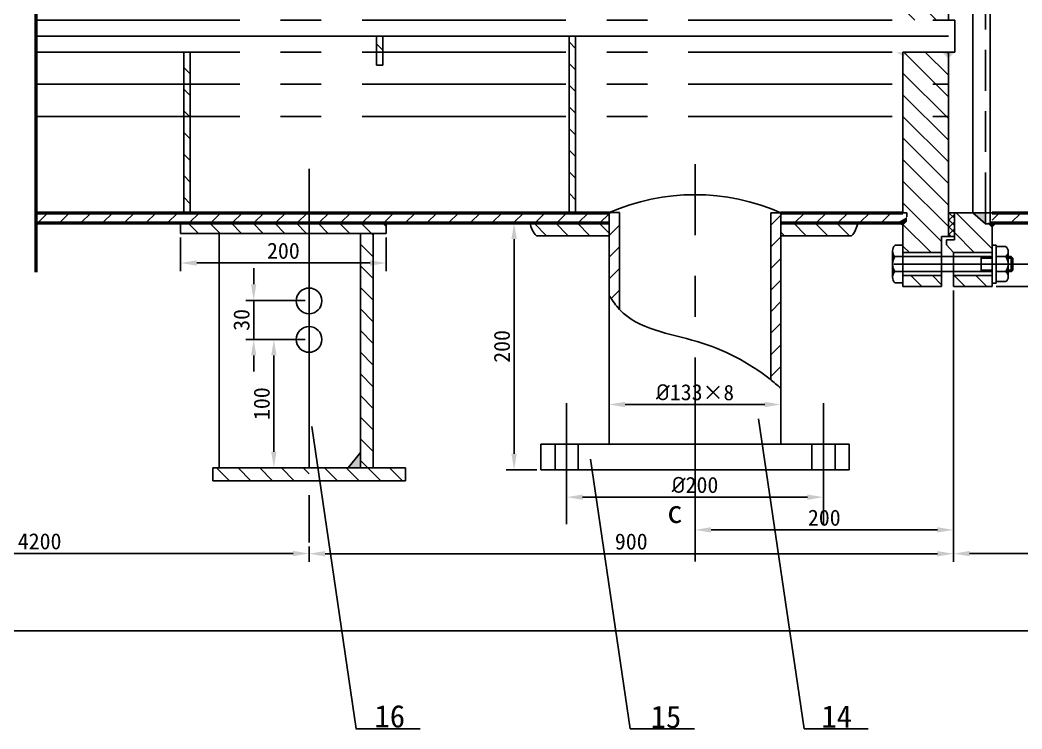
# Model space of a CAD drawing. Header units: millimetres. Extents: x -1950 to -231, y 2736 to 6518.
# Drawn here: x -746.9 to -590.9, y 3049.8 to 3160.2 of the extents above; entities that cross this region are included whole.
import ezdxf

# ---------------------------------------------------------------- set-up
doc = ezdxf.new("R2010")
doc.units = ezdxf.units.MM
doc.linetypes.add('CENTER', pattern=[50.8, 31.75, -6.35, 6.35, -6.35])
doc.linetypes.add('DASHED2', pattern=[9.525, 6.35, -3.175])
for name, color, linetype, lineweight in [('xuxian', 7, 'DASHED2', 25), ('图层1', 7, 'Continuous', 30), ('点画线', 7, 'CENTER', 25), ('粗实线', 7, 'Continuous', 50), ('细实线', 7, 'Continuous', 25)]:
    doc.layers.add(name, color=color, linetype=linetype, lineweight=lineweight)
doc.styles.get("Standard").update_dxf_attribs({"font": ''})
doc.styles.get('Standard').set_extended_font_data('SimSun')
doc.dimstyles.new('ISO-25', dxfattribs={"dimtxt": 2.5, "dimasz": 2.5, "dimexe": 1.25, "dimexo": 0.625, "dimtad": 1, "dimtxsty": 'Standard', "dimcen": 2.5, "dimadec": 0, "dimazin": 0, "dimtfac": 1, "dimtmove": 0, "dimatfit": 3, "dimfxl": 0, "dimarcsym": 0})

# ---------------------------------------------------------------- blocks, each defined once
blk = doc.blocks.new('*D24')
at = {"layer": 'Defpoints', "color": 0, "transparency": 16777216}
for p in [(-701.89, 3078.82), (-785.81, 3075.89), (-701.89, 3077.13)]:
    blk.add_point(p, dxfattribs=at)
at = {"layer": '细实线', "color": 0, "lineweight": -2, "transparency": 16777216}
for p, q in [((-785.81, 3076.51), (-785.81, 3078.38)), ((-701.89, 3078.2), (-701.89, 3075.88)), ((-783.31, 3077.13), (-704.39, 3077.13))]:
    blk.add_line(p, q, dxfattribs=at)
at = {"layer": '细实线', "color": 0, "transparency": 16777216}
for points in [[(-783.31, 3077.54), (-783.31, 3076.71), (-785.81, 3077.13)], [(-704.39, 3077.54), (-704.39, 3076.71), (-701.89, 3077.13)]]:
    blk.add_solid(points, dxfattribs=at)
at = {"layer": '细实线', "color": 0, "transparency": 16777216, "insert": (-743.85, 3079.01), "char_height": 2.5, "attachment_point": 5}
blk.add_mtext('{\\fFangSong|b0|i0|c134|p49;4200}', dxfattribs=at)
blk = doc.blocks.new('*D25')
at = {"layer": 'Defpoints', "color": 0, "transparency": 16777216}
for p in [(-721.89, 3126.96), (-689.89, 3126.96), (-689.89, 3122.36)]:
    blk.add_point(p, dxfattribs=at)
at = {"layer": '细实线', "color": 0, "lineweight": -2, "transparency": 16777216}
for p, q in [((-721.89, 3126.34), (-721.89, 3121.11)), ((-689.89, 3126.34), (-689.89, 3121.11)), ((-719.39, 3122.36), (-692.39, 3122.36))]:
    blk.add_line(p, q, dxfattribs=at)
at = {"layer": '细实线', "color": 0, "transparency": 16777216}
for points in [[(-719.39, 3122.77), (-719.39, 3121.94), (-721.89, 3122.36)], [(-692.39, 3122.77), (-692.39, 3121.94), (-689.89, 3122.36)]]:
    blk.add_solid(points, dxfattribs=at)
at = {"layer": '细实线', "color": 0, "transparency": 16777216, "insert": (-705.89, 3124.25), "char_height": 2.5, "attachment_point": 5}
blk.add_mtext('{\\fFangSong|b0|i0|c134|p49;200}', dxfattribs=at)
blk = doc.blocks.new('*D26')
at = {"layer": 'Defpoints', "color": 0, "transparency": 16777216}
for p in [(-707.37, 3110.46), (-701.89, 3110.46), (-701.89, 3090.46)]:
    blk.add_point(p, dxfattribs=at)
at = {"layer": '细实线', "color": 0, "lineweight": -2, "transparency": 16777216}
for p, q in [((-702.52, 3110.46), (-708.62, 3110.46)), ((-707.37, 3092.96), (-707.37, 3107.96)), ((-702.52, 3090.46), (-708.62, 3090.46))]:
    blk.add_line(p, q, dxfattribs=at)
at = {"layer": '细实线', "color": 0, "transparency": 16777216}
for points in [[(-707.79, 3107.96), (-706.96, 3107.96), (-707.37, 3110.46)], [(-707.79, 3092.96), (-706.96, 3092.96), (-707.37, 3090.46)]]:
    blk.add_solid(points, dxfattribs=at)
at = {"layer": '细实线', "color": 0, "transparency": 16777216, "insert": (-709.25, 3100.46), "char_height": 2.5, "attachment_point": 5, "rotation": 90}
blk.add_mtext('100', dxfattribs=at)
blk = doc.blocks.new('*D27')
at = {"layer": 'Defpoints', "color": 0, "transparency": 16777216}
for p in [(-710.51, 3116.54), (-701.86, 3116.54), (-701.89, 3110.46)]:
    blk.add_point(p, dxfattribs=at)
at = {"layer": '细实线', "color": 0, "lineweight": -2, "transparency": 16777216}
for p, q in [((-710.51, 3119.04), (-710.51, 3121.54)), ((-702.48, 3116.54), (-711.76, 3116.54)), ((-710.51, 3110.46), (-710.51, 3116.54)), ((-702.52, 3110.46), (-711.76, 3110.46)), ((-710.51, 3107.96), (-710.51, 3105.46))]:
    blk.add_line(p, q, dxfattribs=at)
at = {"layer": '细实线', "color": 0, "transparency": 16777216}
for points in [[(-710.93, 3119.04), (-710.1, 3119.04), (-710.51, 3116.54)], [(-710.93, 3107.96), (-710.1, 3107.96), (-710.51, 3110.46)]]:
    blk.add_solid(points, dxfattribs=at)
at = {"layer": '细实线', "color": 0, "transparency": 16777216, "insert": (-712.4, 3113.5), "char_height": 2.5, "attachment_point": 5, "rotation": 90}
blk.add_mtext('{\\fFangSong|b0|i0|c134|p49;30}', dxfattribs=at)
blk = doc.blocks.new('*D28')
at = {"layer": 'Defpoints', "color": 0, "transparency": 16777216}
for p in [(-601.52, 3118.69), (-701.89, 3077.13), (-601.52, 3077.09)]:
    blk.add_point(p, dxfattribs=at)
at = {"layer": '细实线', "color": 0, "lineweight": -2, "transparency": 16777216}
for p, q in [((-601.52, 3118.06), (-601.52, 3075.84)), ((-701.89, 3076.5), (-701.89, 3075.84)), ((-699.39, 3077.09), (-604.02, 3077.09))]:
    blk.add_line(p, q, dxfattribs=at)
at = {"layer": '细实线', "color": 0, "transparency": 16777216}
for points in [[(-699.39, 3077.51), (-699.39, 3076.67), (-701.89, 3077.09)], [(-604.02, 3077.51), (-604.02, 3076.67), (-601.52, 3077.09)]]:
    blk.add_solid(points, dxfattribs=at)
at = {"layer": '细实线', "color": 0, "transparency": 16777216, "insert": (-651.71, 3078.98), "char_height": 2.5, "attachment_point": 5}
blk.add_mtext('{\\fFangSong|b0|i0|c134|p49;900}', dxfattribs=at)
blk = doc.blocks.new('*D29')
at = {"layer": 'Defpoints', "color": 0, "transparency": 16777216}
for p in [(-667.47, 3128.59), (-669.96, 3090.16), (-665.78, 3090.16)]:
    blk.add_point(p, dxfattribs=at)
at = {"layer": '细实线', "color": 0, "lineweight": -2, "transparency": 16777216}
for p, q in [((-668.1, 3128.59), (-671.21, 3128.59)), ((-669.96, 3126.09), (-669.96, 3092.66)), ((-666.4, 3090.16), (-671.21, 3090.16))]:
    blk.add_line(p, q, dxfattribs=at)
at = {"layer": '细实线', "color": 0, "transparency": 16777216}
for points in [[(-670.37, 3126.09), (-669.54, 3126.09), (-669.96, 3128.59)], [(-670.37, 3092.66), (-669.54, 3092.66), (-669.96, 3090.16)]]:
    blk.add_solid(points, dxfattribs=at)
at = {"layer": '细实线', "color": 0, "transparency": 16777216, "insert": (-671.84, 3109.37), "char_height": 2.5, "attachment_point": 5, "rotation": 90}
blk.add_mtext('{\\fFangSong|b0|i0|c134|p49;200}', dxfattribs=at)
blk = doc.blocks.new('*D30')
at = {"layer": 'Defpoints', "color": 0, "transparency": 16777216}
for p in [(-661.78, 3090.16), (-621.78, 3090.16), (-621.78, 3085.9)]:
    blk.add_point(p, dxfattribs=at)
at = {"layer": '细实线', "color": 0, "lineweight": -2, "transparency": 16777216}
for p, q in [((-661.78, 3089.53), (-661.78, 3084.65)), ((-621.78, 3089.53), (-621.78, 3084.65)), ((-659.28, 3085.9), (-624.28, 3085.9))]:
    blk.add_line(p, q, dxfattribs=at)
at = {"layer": '细实线', "color": 0, "transparency": 16777216}
for points in [[(-659.28, 3086.31), (-659.28, 3085.48), (-661.78, 3085.9)], [(-624.28, 3086.31), (-624.28, 3085.48), (-621.78, 3085.9)]]:
    blk.add_solid(points, dxfattribs=at)
at = {"layer": '细实线', "color": 0, "transparency": 16777216, "insert": (-641.78, 3087.79), "char_height": 2.5, "attachment_point": 5}
blk.add_mtext('{\\fISOCPEUR|b0|i0|c0|p34;%%C\\f@FangSong|b0|i0|c134|p49;200}', dxfattribs=at)
blk = doc.blocks.new('*D31')
at = {"layer": 'Defpoints', "color": 0, "transparency": 16777216}
for p in [(-628.43, 3100.33), (-655.16, 3094.2), (-628.43, 3094.16)]:
    blk.add_point(p, dxfattribs=at)
at = {"layer": '细实线', "color": 0, "lineweight": -2, "transparency": 16777216}
for p, q in [((-655.16, 3094.82), (-655.16, 3101.58)), ((-628.43, 3094.78), (-628.43, 3101.58)), ((-652.66, 3100.33), (-630.93, 3100.33))]:
    blk.add_line(p, q, dxfattribs=at)
at = {"layer": '细实线', "color": 0, "transparency": 16777216}
for points in [[(-652.66, 3100.75), (-652.66, 3099.91), (-655.16, 3100.33)], [(-630.93, 3100.75), (-630.93, 3099.91), (-628.43, 3100.33)]]:
    blk.add_solid(points, dxfattribs=at)
at = {"layer": '细实线', "color": 0, "transparency": 16777216, "insert": (-641.79, 3102.22), "char_height": 2.5, "attachment_point": 5}
blk.add_mtext('{\\fISOCPEUR|b0|i0|c0|p34;%%C\\f@FangSong|b0|i0|c134|p49;133\\H0.95833x;×\\f@FangSong|b0|i0|c0|p49;8}', dxfattribs=at)
blk = doc.blocks.new('*D32')
at = {"layer": 'Defpoints', "color": 0, "transparency": 16777216}
for p in [(-641.78, 3094.16), (-601.52, 3080.8), (-601.52, 3077.09)]:
    blk.add_point(p, dxfattribs=at)
at = {"layer": '细实线', "color": 0, "lineweight": -2, "transparency": 16777216}
for p, q in [((-641.78, 3093.53), (-641.78, 3079.55)), ((-601.52, 3077.71), (-601.52, 3082.05)), ((-639.28, 3080.8), (-604.02, 3080.8))]:
    blk.add_line(p, q, dxfattribs=at)
at = {"layer": '细实线', "color": 0, "transparency": 16777216}
for points in [[(-639.28, 3081.22), (-639.28, 3080.39), (-641.78, 3080.8)], [(-604.02, 3081.22), (-604.02, 3080.39), (-601.52, 3080.8)]]:
    blk.add_solid(points, dxfattribs=at)
at = {"layer": '细实线', "color": 0, "transparency": 16777216, "insert": (-621.65, 3082.69), "char_height": 2.5, "attachment_point": 5}
blk.add_mtext('{\\fFangSong|b0|i0|c134|p49;200}', dxfattribs=at)
blk = doc.blocks.new('*D33')
at = {"layer": 'Defpoints', "color": 0, "transparency": 16777216}
for p in [(-552.52, 3130.19), (-601.52, 3118.06), (-601.52, 3077.11)]:
    blk.add_point(p, dxfattribs=at)
at = {"layer": '细实线', "color": 0, "lineweight": -2, "transparency": 16777216}
for p, q in [((-552.52, 3129.56), (-552.52, 3075.86)), ((-601.52, 3117.44), (-601.52, 3075.86)), ((-555.02, 3077.11), (-599.02, 3077.11))]:
    blk.add_line(p, q, dxfattribs=at)
at = {"layer": '细实线', "color": 0, "transparency": 16777216}
for points in [[(-599.02, 3077.53), (-599.02, 3076.7), (-601.52, 3077.11)], [(-555.02, 3077.53), (-555.02, 3076.7), (-552.52, 3077.11)]]:
    blk.add_solid(points, dxfattribs=at)
at = {"layer": '细实线', "color": 0, "transparency": 16777216, "insert": (-577.02, 3079), "char_height": 2.5, "attachment_point": 5}
blk.add_mtext('{\\fFangSong|b0|i0|c134|p49;250}', dxfattribs=at)
blk = doc.blocks.new('*D42')
at = {"layer": 'Defpoints', "color": 0, "transparency": 16777216}
for p in [(-595.52, 3238), (-595.52, 3122.19), (-481.01, 3122.19)]:
    blk.add_point(p, dxfattribs=at)
at = {"layer": '细实线', "color": 0, "lineweight": -2, "transparency": 16777216}
for p, q in [((-594.9, 3238), (-479.76, 3238)), ((-481.01, 3235.5), (-481.01, 3124.69)), ((-594.9, 3122.19), (-479.76, 3122.19))]:
    blk.add_line(p, q, dxfattribs=at)
at = {"layer": '细实线', "color": 0, "transparency": 16777216}
for points in [[(-481.43, 3235.5), (-480.59, 3235.5), (-481.01, 3238)], [(-481.43, 3124.69), (-480.59, 3124.69), (-481.01, 3122.19)]]:
    blk.add_solid(points, dxfattribs=at)
at = {"layer": '细实线', "color": 0, "transparency": 16777216, "insert": (-482.9, 3180.09), "char_height": 2.5, "attachment_point": 5, "rotation": 90}
blk.add_mtext('{\\fISOCPEUR|b0|i0|c0|p34;%%C\\f@FangSong|b0|i0|c134|p49;580}', dxfattribs=at)
blk = doc.blocks.new('*D43')
at = {"layer": 'Defpoints', "color": 0, "transparency": 16777216}
for p in [(-595.52, 3241.5), (-466.21, 3241.5), (-595.52, 3118.69)]:
    blk.add_point(p, dxfattribs=at)
at = {"layer": '细实线', "color": 0, "lineweight": -2, "transparency": 16777216}
for p, q in [((-594.9, 3241.5), (-464.96, 3241.5)), ((-466.21, 3121.19), (-466.21, 3239)), ((-594.9, 3118.69), (-464.96, 3118.69))]:
    blk.add_line(p, q, dxfattribs=at)
at = {"layer": '细实线', "color": 0, "transparency": 16777216}
for points in [[(-466.63, 3239), (-465.8, 3239), (-466.21, 3241.5)], [(-466.63, 3121.19), (-465.8, 3121.19), (-466.21, 3118.69)]]:
    blk.add_solid(points, dxfattribs=at)
at = {"layer": '细实线', "color": 0, "transparency": 16777216, "insert": (-468.1, 3180.09), "char_height": 2.5, "attachment_point": 5, "rotation": 90}
blk.add_mtext('{\\fISOCPEUR|b0|i0|c0|p34;%%C\\f@FangSong|b0|i0|c134|p49;615}', dxfattribs=at)
blk = doc.blocks.new('*D57')
at = {"layer": 'Defpoints', "color": 0, "transparency": 16777216}
for p in [(-1000, 3180.09), (-520.92, 3180.09), (-520.92, 3065.1)]:
    blk.add_point(p, dxfattribs=at)
at = {"layer": '细实线', "color": 0, "lineweight": -2, "transparency": 16777216}
for p, q in [((-1000, 3179.47), (-1000, 3063.85)), ((-520.92, 3179.47), (-520.92, 3063.85)), ((-997.5, 3065.1), (-523.42, 3065.1))]:
    blk.add_line(p, q, dxfattribs=at)
at = {"layer": '细实线', "color": 0, "transparency": 16777216}
for points in [[(-997.5, 3065.52), (-997.5, 3064.69), (-1000, 3065.1)], [(-523.42, 3065.52), (-523.42, 3064.69), (-520.92, 3065.1)]]:
    blk.add_solid(points, dxfattribs=at)
at = {"layer": '细实线', "color": 0, "transparency": 16777216, "insert": (-760.46, 3066.99), "char_height": 2.5, "attachment_point": 5}
blk.add_mtext('{\\fFangSong|b0|i0|c134|p49;6970}', dxfattribs=at)

msp = doc.modelspace()

# ---------------------------------------------------------------- hatches: boundary and pattern name
at = {"layer": '细实线'}
h = msp.add_hatch(dxfattribs=at)
h.set_pattern_fill('ANSI31', color=256, scale=0.75, angle=90)
h.paths.add_polyline_path([(-603.389, 3120.388), (-609.389, 3120.388), (-609.389, 3118.688), (-603.389, 3118.688)])
h.paths.add_polyline_path([(-595.521, 3120.388), (-601.521, 3120.388), (-601.521, 3118.688), (-595.521, 3118.688)])
h.paths.add_polyline_path([(-595.521, 3128.588), (-596.521, 3128.588), (-598.521, 3130.188), (-601.389, 3130.188), (-601.389, 3126.488), (-602.321, 3126.488), (-602.321, 3125.238), (-601.521, 3123.988), (-595.521, 3123.988)])
h.paths.add_polyline_path([(-602.321, 3130.188), (-602.321, 3145.188), (-609.389, 3145.188), (-609.389, 3123.988), (-603.389, 3123.988), (-603.389, 3126.488), (-602.321, 3126.488)])
h.paths.add_polyline_path([(-602.321, 3150.188), (-609.389, 3150.188), (-609.389, 3145.188), (-602.321, 3145.188)])
h.paths.add_polyline_path([(-602.321, 3155.188), (-609.389, 3155.188), (-609.389, 3150.188), (-602.321, 3150.188)])
h.paths.add_polyline_path([(-602.321, 3162.688), (-609.389, 3162.688), (-609.389, 3160.188), (-602.321, 3160.188)])
h.paths.add_polyline_path([(-602.321, 3165.188), (-609.389, 3165.188), (-609.389, 3162.688), (-602.321, 3162.688)])
h.paths.add_polyline_path([(-602.321, 3170.188), (-609.389, 3170.188), (-609.389, 3165.188), (-602.321, 3165.188)])
h.paths.add_polyline_path([(-602.321, 3175.188), (-609.389, 3175.188), (-609.389, 3170.188), (-602.321, 3170.188)])
h.paths.add_polyline_path([(-602.321, 3180.094), (-609.389, 3180.094), (-609.389, 3175.188), (-602.321, 3175.188)])
h.paths.add_polyline_path([(-602.321, 3185), (-609.389, 3185), (-609.389, 3180.094), (-602.321, 3180.094)])
h.paths.add_polyline_path([(-602.321, 3190), (-609.389, 3190), (-609.389, 3185), (-602.321, 3185)])
h.paths.add_polyline_path([(-602.321, 3195), (-609.389, 3195), (-609.389, 3190), (-602.321, 3190)])
h.paths.add_polyline_path([(-602.321, 3200), (-609.389, 3200), (-609.389, 3195), (-602.321, 3195)])
h.paths.add_polyline_path([(-602.321, 3205), (-609.389, 3205), (-609.389, 3200), (-602.321, 3200)])
h.paths.add_polyline_path([(-602.321, 3210), (-609.389, 3210), (-609.389, 3205), (-602.321, 3205)])
h.paths.add_polyline_path([(-602.321, 3215), (-609.389, 3215), (-609.389, 3210), (-602.321, 3210)])
h.paths.add_polyline_path([(-602.321, 3233.7), (-603.389, 3233.7), (-603.389, 3236.2), (-609.389, 3236.2), (-609.389, 3230), (-609.389, 3215), (-602.321, 3215)])
h.paths.add_polyline_path([(-603.389, 3241.5), (-609.389, 3241.5), (-609.389, 3239.8), (-603.389, 3239.8)])
h.paths.add_polyline_path([(-595.521, 3241.5), (-601.521, 3241.5), (-601.521, 3239.8), (-595.521, 3239.8)])
h.paths.add_polyline_path([(-595.521, 3236.2), (-601.521, 3236.2), (-602.321, 3234.95), (-602.321, 3233.7), (-601.389, 3233.7), (-601.389, 3230), (-598.521, 3230), (-596.521, 3231.6), (-595.521, 3231.6)])
h = msp.add_hatch(color=256, dxfattribs=at)
h.dxf.hatch_style = 1
h.paths.add_polyline_path([(-596.521, 3130.188), (-598.521, 3130.188), (-596.521, 3128.463)])
h.paths.add_polyline_path([(-596.521, 3231.726), (-598.521, 3230), (-596.521, 3230)])
h = msp.add_hatch(dxfattribs=at)
h.set_pattern_fill('ANSI31', color=256, scale=0.75)
h.paths.add_polyline_path([(-552.521, 3230), (-547.521, 3230), (-547.521, 3231.6), (-552.521, 3231.6), (-595.521, 3231.6), (-595.521, 3230)])
h.paths.add_polyline_path([(-552.521, 3128.588), (-547.521, 3128.588), (-547.521, 3130.188), (-552.521, 3130.188), (-595.521, 3130.188), (-595.521, 3128.588)])
h = msp.add_hatch(dxfattribs=at)
h.set_pattern_fill('ANSI31', color=256, scale=0.75, angle=90)
h.paths.add_polyline_path([(-690.389, 3229.912), (-690.389, 3230), (-691.389, 3230), (-691.389, 3223.102)])
h.paths.add_polyline_path([(-690.389, 3229.912), (-691.389, 3223.102), (-691.389, 3215), (-690.389, 3215)])
h.paths.add_polyline_path([(-690.389, 3215), (-691.389, 3215), (-691.389, 3210), (-690.389, 3210)])
h.paths.add_polyline_path([(-690.389, 3210), (-691.389, 3210), (-691.389, 3205), (-690.389, 3205)])
h.paths.add_polyline_path([(-690.389, 3205), (-691.389, 3205), (-691.389, 3200), (-690.389, 3200)])
h.paths.add_polyline_path([(-690.389, 3200), (-691.389, 3200), (-691.389, 3195), (-690.389, 3195)])
h.paths.add_polyline_path([(-690.389, 3195), (-691.389, 3195), (-691.389, 3192.5), (-690.389, 3192.5)])
h.paths.add_polyline_path([(-690.389, 3155.188), (-691.389, 3155.188), (-691.389, 3157.688), (-690.389, 3157.688)])
h.paths.add_polyline_path([(-690.389, 3155.188), (-691.389, 3155.188), (-691.389, 3153.188), (-690.389, 3153.188)])
h.paths.add_polyline_path([(-690.389, 3170.188), (-691.389, 3170.188), (-691.389, 3165.188), (-690.389, 3165.188)])
h.paths.add_polyline_path([(-690.389, 3165.188), (-691.389, 3165.188), (-691.389, 3162.688), (-690.389, 3162.688)])
h.paths.add_polyline_path([(-690.389, 3175.188), (-691.389, 3175.188), (-691.389, 3170.188), (-690.389, 3170.188)])
h.paths.add_polyline_path([(-690.389, 3180.094), (-691.389, 3180.094), (-691.389, 3175.188), (-690.389, 3175.188)])
h.paths.add_polyline_path([(-690.389, 3185), (-691.389, 3185), (-691.389, 3180.094), (-690.389, 3180.094)])
h = msp.add_hatch(dxfattribs=at)
h.set_pattern_fill('ANSI31', color=256, scale=0.75, angle=90)
h.paths.add_polyline_path([(-720.389, 3145.188), (-721.389, 3145.188), (-721.389, 3130.188), (-720.389, 3130.188)])
h.paths.add_polyline_path([(-720.389, 3150.188), (-721.389, 3150.188), (-721.389, 3145.188), (-720.389, 3145.188)])
h.paths.add_polyline_path([(-720.389, 3155.188), (-721.389, 3155.188), (-721.389, 3150.188), (-720.389, 3150.188)])
h.paths.add_polyline_path([(-720.389, 3170.188), (-721.389, 3170.188), (-721.389, 3165.188), (-720.389, 3165.188)])
h.paths.add_polyline_path([(-720.389, 3165.188), (-721.389, 3165.188), (-721.389, 3162.688), (-720.389, 3162.688)])
h.paths.add_polyline_path([(-720.389, 3175.188), (-721.389, 3175.188), (-721.389, 3170.188), (-720.389, 3170.188)])
h.paths.add_polyline_path([(-720.389, 3180.094), (-721.389, 3180.094), (-721.389, 3175.188), (-720.389, 3175.188)])
h.paths.add_polyline_path([(-720.389, 3185), (-721.389, 3185), (-721.389, 3180.094), (-720.389, 3180.094)])
h.paths.add_polyline_path([(-720.389, 3187.5), (-721.389, 3187.5), (-721.389, 3185), (-720.389, 3185)])
h.paths.add_polyline_path([(-720.389, 3195), (-721.389, 3195), (-721.389, 3192.5), (-720.389, 3192.5)])
h.paths.add_polyline_path([(-720.389, 3200), (-721.389, 3200), (-721.389, 3195), (-720.389, 3195)])
h.paths.add_polyline_path([(-720.389, 3205), (-721.389, 3205), (-721.389, 3200), (-720.389, 3200)])
h.paths.add_polyline_path([(-720.389, 3207), (-721.389, 3207), (-721.389, 3205), (-720.389, 3205)])
h = msp.add_hatch(dxfattribs=at)
h.set_pattern_fill('ANSI31', color=256, scale=0.75, angle=90)
h.paths.add_polyline_path([(-660.389, 3157.688), (-661.389, 3157.688), (-661.389, 3155.188), (-660.389, 3155.188)])
h = msp.add_hatch(dxfattribs=at)
h.set_pattern_fill('ANSI31', color=256, scale=0.75, angle=90)
h.paths.add_polyline_path([(-660.389, 3145.188), (-661.389, 3145.188), (-661.389, 3130.188), (-660.389, 3130.188)])
h.paths.add_polyline_path([(-660.389, 3150.188), (-661.389, 3150.188), (-661.389, 3145.188), (-660.389, 3145.188)])
h.paths.add_polyline_path([(-660.389, 3155.188), (-661.389, 3155.188), (-661.389, 3150.188), (-660.389, 3150.188)])
h = msp.add_hatch(color=256, dxfattribs=at)
h.dxf.hatch_style = 1
h.paths.add_polyline_path([(-609.382, 3154.579), (-608.382, 3155.157), (-609.382, 3155.157), (-610.409, 3155.157)])
h = msp.add_hatch(color=256, dxfattribs=at)
h.dxf.hatch_style = 1
h.paths.add_polyline_path([(-602.329, 3154.185), (-601.329, 3155.185), (-603.329, 3155.185)])
h = msp.add_hatch(dxfattribs=at)
h.set_pattern_fill('ANSI31', color=256, scale=0.75)
edge = h.paths.add_edge_path()
edge.add_line((-653.563, 3130.197), (-655.163, 3130.197))
edge.add_line((-655.163, 3130.197), (-655.163, 3117.29))
edge.add_spline(control_points=[(-655.163, 3117.29), (-655.14, 3117.257), (-655.118, 3117.224), (-655.095, 3117.191)], knot_values=[-0.1180713, -0.1180713, -0.1180713, -0.1180713, 0, 0, 0, 0], degree=3, periodic=0)
edge.add_spline(control_points=[(-655.095, 3117.191), (-654.608, 3116.488), (-654.121, 3115.784), (-653.563, 3115.175)], knot_values=[0, 0, 0, 0, 2.5309301, 2.5309301, 2.5309301, 2.5309301], degree=3, periodic=0)
edge.add_line((-653.563, 3115.175), (-653.563, 3130.197))
h = msp.add_hatch(dxfattribs=at)
h.set_pattern_fill('ANSI31', color=256, scale=0.75)
h.paths.add_polyline_path([(-785.813, 3130.188), (-853.313, 3130.188), (-853.313, 3128.588), (-785.813, 3128.588)])
h.paths.add_polyline_path([(-749.426, 3130.188), (-785.813, 3130.188), (-785.813, 3128.588), (-749.426, 3128.588)])
h.paths.add_polyline_path([(-701.893, 3130.188), (-744.429, 3130.188), (-744.429, 3128.588), (-701.893, 3128.588)])
h.paths.add_polyline_path([(-655.163, 3130.188), (-701.893, 3130.188), (-701.893, 3128.588), (-655.163, 3128.588)])
h = msp.add_hatch(dxfattribs=at)
h.set_pattern_fill('ANSI31', color=256, scale=0.75)
edge = h.paths.add_edge_path()
edge.add_line((-628.426, 3130.188), (-629.99, 3130.188))
edge.add_line((-629.99, 3130.188), (-629.99, 3104.195))
edge.add_spline(control_points=[(-629.99, 3104.195), (-629.462, 3103.777), (-628.944, 3103.342), (-628.426, 3102.907)], knot_values=[28.566918, 28.566918, 28.566918, 28.566918, 30.5920267, 30.5920267, 30.5920267, 30.5920267], degree=3, periodic=0)
edge.add_line((-628.426, 3102.907), (-628.426, 3130.188))
h = msp.add_hatch(dxfattribs=at)
h.set_pattern_fill('ANSI31', color=256, scale=0.75)
h.paths.add_polyline_path([(-608.772, 3129.536), (-608.772, 3130.188), (-609.426, 3130.188), (-628.426, 3130.188), (-628.426, 3128.588), (-609.426, 3128.588)])
h = msp.add_hatch(color=256, dxfattribs=at)
h.dxf.hatch_style = 1
h.paths.add_polyline_path([(-608.783, 3128.796), (-609.389, 3128.182), (-610.38, 3128.588), (-608.783, 3129.523)])
h = msp.add_hatch(dxfattribs=at)
h.set_pattern_fill('ANSI37', color=256, scale=0.25)
h.paths.add_polyline_path([(-601.389, 3130.188), (-602.321, 3130.188), (-602.321, 3126.488), (-601.389, 3126.488)])
h = msp.add_hatch(dxfattribs=at)
h.set_pattern_fill('ANSI31', color=256, scale=0.75, angle=90)
h.paths.add_polyline_path([(-793.813, 3127.088), (-795.813, 3127.088), (-795.813, 3090.588), (-793.813, 3090.588)])
h.paths.add_polyline_path([(-785.813, 3090.588), (-800.813, 3090.588), (-800.813, 3088.588), (-785.813, 3088.588)])
h.paths.add_polyline_path([(-770.813, 3090.588), (-785.813, 3090.588), (-785.813, 3088.588), (-770.813, 3088.588)])
h.paths.add_polyline_path([(-691.893, 3126.961), (-693.893, 3126.961), (-693.893, 3090.461), (-691.893, 3090.461)])
h.paths.add_polyline_path([(-686.893, 3090.461), (-700.533, 3090.461), (-700.24, 3088.461), (-686.893, 3088.461)])
h.paths.add_polyline_path([(-701.893, 3090.461), (-716.893, 3090.461), (-716.893, 3088.461), (-701.893, 3088.461)])
h = msp.add_hatch(dxfattribs=at)
h.set_pattern_fill('ANSI31', color=256, scale=0.75, angle=90)
h.paths.add_polyline_path([(-701.893, 3128.588), (-721.893, 3128.588), (-721.893, 3126.961), (-701.893, 3126.961)])
h.paths.add_polyline_path([(-689.893, 3128.588), (-701.893, 3128.588), (-701.893, 3126.961), (-689.893, 3126.961)])
h.paths.add_polyline_path([(-765.813, 3128.588), (-785.813, 3128.588), (-785.813, 3127.088), (-765.813, 3127.088)])
h.paths.add_polyline_path([(-785.813, 3128.588), (-797.813, 3128.588), (-797.813, 3127.088), (-785.813, 3127.088)])
h = msp.add_hatch(dxfattribs=at)
h.set_pattern_fill('ANSI31', color=256, scale=0.75, angle=90)
edge = h.paths.add_edge_path()
edge.add_line((-655.163, 3128.588), (-667.471, 3128.588))
edge.add_spline(control_points=[(-667.471, 3128.588), (-667.286, 3127.834), (-667.098, 3127.081), (-666.475, 3126.605)], knot_values=[0.0161891, 0.0161891, 0.0161891, 0.0161891, 2.236068, 2.236068, 2.236068, 2.236068], degree=3, periodic=0)
edge.add_line((-666.475, 3126.605), (-655.163, 3126.605))
edge.add_line((-655.163, 3126.605), (-655.163, 3128.588))
edge = h.paths.add_edge_path()
edge.add_spline(control_points=[(-617.43, 3126.605), (-616.807, 3127.081), (-616.619, 3127.834), (-616.434, 3128.588)], knot_values=[0.0161891, 0.0161891, 0.0161891, 0.0161891, 2.236068, 2.236068, 2.236068, 2.236068], degree=3, periodic=0)
edge.add_line((-616.434, 3128.588), (-628.426, 3128.588))
edge.add_line((-628.426, 3128.588), (-628.426, 3126.605))
edge.add_line((-628.426, 3126.605), (-617.43, 3126.605))
h = msp.add_hatch(color=256, dxfattribs=at)
h.dxf.hatch_style = 1
h.paths.add_polyline_path([(-594.93, 3128.588), (-595.806, 3128.588), (-595.807, 3128.434), (-595.521, 3127.973)])
h = msp.add_hatch(color=256, dxfattribs=at)
h.dxf.hatch_style = 1
h.paths.add_polyline_path([(-793.813, 3093.004), (-793.813, 3090.588), (-792.261, 3090.588)])
h.paths.add_polyline_path([(-693.893, 3092.88), (-695.777, 3090.461), (-693.893, 3090.461)])

# ---------------------------------------------------------------- linework, layer by layer
at = {"layer": 'xuxian'}
for p, q in [((-596.521, 3231.726), (-596.521, 3130.188)), ((-663.577, 3090.158), (-663.577, 3094.158)), ((-659.977, 3090.158), (-659.986, 3094.158)), ((-623.577, 3090.158), (-623.567, 3094.158)), ((-619.977, 3090.158), (-619.977, 3094.158)), ((-661.777, 3090.158), (-663.577, 3090.158)), ((-661.777, 3090.158), (-660.977, 3090.158)), ((-661.777, 3090.158), (-659.977, 3090.158)), ((-661.377, 3090.158), (-659.577, 3090.158)), ((-621.777, 3090.158), (-619.977, 3090.158))]:
    msp.add_line(p, q, dxfattribs=at)
at = {"layer": '图层1', "color": 0, "linetype": 'ByBlock', "lineweight": -3}
for p, q in [((-624.796, 3049.81), (-631.884, 3098.081)), ((-694.564, 3049.81), (-701.476, 3096.878)), ((-651.885, 3049.81), (-658.054, 3091.818))]:
    msp.add_line(p, q, dxfattribs=at)
at = {"layer": '点画线'}
for p, q in [((-744.429, 3160.188), (-602.321, 3160.188)), ((-744.429, 3155.188), (-609.407, 3155.188)), ((-609.389, 3155.188), (-602.321, 3155.188)), ((-744.429, 3150.188), (-602.321, 3150.188)), ((-744.429, 3145.188), (-602.321, 3145.188)), ((-701.893, 3137.007), (-701.893, 3078.822)), ((-641.777, 3075.894), (-641.777, 3137.761)), ((-592.178, 3122.186), (-610.814, 3122.186)), ((-592.178, 3122.186), (-610.814, 3122.186)), ((-592.096, 3122.188), (-610.732, 3122.188)), ((-610.682, 3122.188), (-592.046, 3122.188)), ((-661.777, 3081.696), (-661.777, 3100.531)), ((-621.777, 3081.696), (-621.777, 3100.531)), ((-641.777, 3094.158), (-665.777, 3094.158)), ((-665.777, 3094.158), (-665.777, 3090.158)), ((-665.777, 3090.158), (-641.777, 3090.158)), ((-641.777, 3090.158), (-661.777, 3090.158))]:
    msp.add_line(p, q, dxfattribs=at)
at = {"layer": '粗实线'}
for p, q in [((-744.429, 3239.934), (-744.429, 3120.934)), ((-744.426, 3130.188), (-655.163, 3130.188)), ((-628.39, 3130.188), (-609.426, 3130.188)), ((-595.521, 3130.188), (-552.521, 3130.188)), ((-744.426, 3128.588), (-655.163, 3128.588)), ((-628.426, 3128.588), (-609.426, 3128.588)), ((-595.806, 3128.588), (-552.521, 3128.588))]:
    msp.add_line(p, q, dxfattribs=at)
at = {"layer": '细实线'}
for p, q in [((-602.321, 3160.188), (-602.321, 3233.7)), ((-595.806, 3128.588), (-595.805, 3231.726)), ((-598.521, 3230), (-598.521, 3130.188)), ((-602.321, 3160.188), (-601.321, 3160.188)), ((-601.321, 3160.188), (-601.321, 3155.188)), ((-602.321, 3157.688), (-744.429, 3157.688)), ((-691.389, 3153.188), (-691.389, 3157.657)), ((-690.389, 3153.188), (-690.389, 3157.688)), ((-661.389, 3157.688), (-661.389, 3130.188)), ((-660.389, 3157.688), (-660.389, 3130.188)), ((-721.389, 3130.188), (-721.389, 3155.188)), ((-720.389, 3130.188), (-720.389, 3155.188)), ((-609.389, 3155.188), (-609.389, 3130.188)), ((-602.321, 3130.188), (-602.321, 3155.188)), ((-601.321, 3155.188), (-602.321, 3155.188)), ((-690.389, 3153.188), (-691.389, 3153.188)), ((-655.163, 3130.197), (-655.163, 3094.197)), ((-655.163, 3130.197), (-653.563, 3130.197)), ((-653.563, 3130.197), (-653.563, 3115.175)), ((-628.39, 3130.188), (-629.99, 3130.188)), ((-629.99, 3130.188), (-629.99, 3104.126)), ((-609.426, 3130.188), (-628.426, 3130.188)), ((-628.426, 3130.188), (-628.426, 3094.158)), ((-609.426, 3130.188), (-608.772, 3130.188)), ((-608.772, 3129.536), (-608.772, 3130.188)), ((-602.321, 3130.188), (-595.521, 3130.188)), ((-602.321, 3130.188), (-602.321, 3126.488)), ((-601.389, 3130.188), (-601.389, 3126.488)), ((-601.389, 3130.188), (-601.389, 3126.488)), ((-596.521, 3128.463), (-598.521, 3130.188)), ((-596.521, 3128.463), (-596.521, 3130.188)), ((-721.893, 3126.961), (-721.893, 3128.588)), ((-689.893, 3128.588), (-689.893, 3126.961)), ((-609.389, 3128.182), (-609.389, 3118.688)), ((-596.521, 3128.463), (-595.807, 3128.463)), ((-595.807, 3128.434), (-595.806, 3128.588)), ((-595.521, 3127.974), (-595.521, 3118.688)), ((-594.931, 3128.587), (-595.52, 3127.974)), ((-701.893, 3126.961), (-721.893, 3126.961)), ((-715.893, 3090.461), (-715.893, 3126.961)), ((-689.893, 3126.961), (-701.893, 3126.961)), ((-693.893, 3126.961), (-693.893, 3090.461)), ((-691.893, 3126.961), (-691.893, 3090.461)), ((-655.163, 3126.605), (-666.475, 3126.605)), ((-628.43, 3126.605), (-617.43, 3126.605)), ((-601.389, 3126.488), (-603.389, 3126.488)), ((-603.389, 3123.988), (-603.389, 3126.488)), ((-601.389, 3125.988), (-602.589, 3125.988)), ((-602.589, 3125.988), (-602.589, 3125.206)), ((-601.389, 3125.988), (-601.389, 3126.488)), ((-595.521, 3124.438), (-595.521, 3126.938)), ((-611.011, 3120.136), (-611.011, 3124.239)), ((-609.389, 3125.151), (-610.643, 3125.151)), ((-609.389, 3120.388), (-609.389, 3123.988)), ((-609.389, 3123.988), (-603.389, 3123.988)), ((-603.389, 3123.988), (-603.389, 3120.388)), ((-601.521, 3123.988), (-602.589, 3125.206)), ((-595.521, 3123.988), (-601.521, 3123.988)), ((-601.521, 3123.988), (-601.521, 3120.388)), ((-595.869, 3125.151), (-595.879, 3125.151)), ((-594.879, 3125.151), (-595.526, 3125.151)), ((-594.879, 3119.223), (-594.879, 3125.151)), ((-594.87, 3124.917), (-594.87, 3122.187)), ((-593.413, 3124.917), (-594.87, 3124.917)), ((-592.998, 3120.147), (-592.998, 3124.228)), ((-595.471, 3123.357), (-611.011, 3123.357)), ((-597.233, 3121.017), (-597.233, 3123.357)), ((-595.521, 3123.123), (-597.233, 3123.123)), ((-595.518, 3123.541), (-595.526, 3123.541)), ((-594.862, 3123.357), (-594.87, 3123.357)), ((-594.862, 3123.357), (-592.522, 3123.357)), ((-592.99, 3123.123), (-592.522, 3123.123)), ((-592.522, 3121.017), (-592.522, 3123.357)), ((-592.288, 3123.123), (-592.522, 3123.357)), ((-592.288, 3121.251), (-592.288, 3123.123)), ((-595.471, 3121.017), (-611.011, 3121.017)), ((-595.521, 3121.251), (-597.233, 3121.251)), ((-594.87, 3119.457), (-594.87, 3122.187)), ((-594.862, 3121.017), (-592.522, 3121.017)), ((-592.988, 3121.251), (-592.522, 3121.251)), ((-592.288, 3121.251), (-592.522, 3121.017)), ((-609.389, 3120.388), (-603.389, 3120.388)), ((-603.389, 3120.388), (-603.389, 3118.688)), ((-595.521, 3120.388), (-601.521, 3120.388)), ((-601.521, 3120.388), (-601.521, 3118.688)), ((-595.521, 3118.688), (-595.521, 3120.388)), ((-593.413, 3119.457), (-594.87, 3119.457)), ((-610.643, 3119.265), (-609.389, 3119.265)), ((-603.389, 3118.688), (-609.389, 3118.688)), ((-601.521, 3118.688), (-595.521, 3118.688)), ((-594.855, 3119.226), (-595.502, 3119.22)), ((-701.893, 3090.461), (-701.893, 3110.461)), ((-693.893, 3092.88), (-695.777, 3090.461)), ((-665.777, 3090.158), (-665.777, 3094.158)), ((-665.777, 3094.158), (-641.777, 3094.158)), ((-617.777, 3094.158), (-641.777, 3094.158)), ((-617.777, 3090.158), (-617.777, 3094.158)), ((-716.893, 3088.461), (-716.893, 3090.461)), ((-716.893, 3090.461), (-701.893, 3090.461)), ((-686.893, 3090.461), (-701.893, 3090.461)), ((-686.893, 3088.461), (-686.893, 3090.461)), ((-665.777, 3090.158), (-641.777, 3090.158)), ((-617.777, 3090.158), (-641.777, 3090.158)), ((-701.893, 3088.461), (-716.893, 3088.461)), ((-701.893, 3088.461), (-686.893, 3088.461)), ((-694.592, 3049.81), (-684.592, 3049.81)), ((-651.885, 3049.81), (-641.885, 3049.81)), ((-624.796, 3049.81), (-614.796, 3049.81))]:
    msp.add_line(p, q, dxfattribs=at)
for centre in [(-701.893, 3116.461), (-701.893, 3110.461)]:
    msp.add_circle(centre, 2, dxfattribs=at)
for centre, radius, start, end in [((-641.805, 3099.73), 33.267, 66.28708, 113.67517), ((-609.786, 3124.233), 1.225, 134.37099, 225.62901), ((-593.939, 3124.137), 0.941, 303.96883, 56.03117), ((-608.97, 3122.187), 2.042, 145.03689, 214.96311), ((-594.855, 3122.187), 1.857, 320.9403, 39.0597), ((-609.786, 3120.141), 1.225, 134.37099, 225.62901), ((-593.939, 3120.237), 0.941, 303.96883, 56.03117)]:
    msp.add_arc(centre, radius, start, end, dxfattribs=at)
for points, start_tangent, end_tangent in [([(-667.475, 3128.605), (-666.475, 3126.605)], (0.2379577, -0.9712755), (0.7945187, -0.6072397)), ([(-616.43, 3128.605), (-617.43, 3126.605)], (-0.2379577, -0.9712755), (-0.7945187, -0.6072397))]:
    msp.add_spline(points, degree=3, dxfattribs=dict(at, start_tangent=start_tangent, end_tangent=end_tangent))
msp.add_open_spline([(-655.163, 3117.29), (-655.14, 3117.257), (-655.118, 3117.224), (-655.095, 3117.191), (-654.597, 3116.471), (-651.584, 3112.119), (-641.046, 3110.867), (-632.77, 3106.556), (-628.942, 3103.34), (-628.39, 3102.877)], degree=3, knots=[-0.1180713, -0.1180713, -0.1180713, -0.1180713, 0, 0, 0, 2.5897958, 15.6604365, 28.4790571, 30.640079, 30.640079, 30.640079, 30.640079], dxfattribs=at)

# ---------------------------------------------------------------- texts
at = {"layer": '细实线', "char_height": 3.5, "attachment_point": 1}
for s, width, heights, insert in [('{\\fFangSong|b0|i0|c134|p49;c}', 4.13117, [0], (-646.1, 3085.39)), ('{\\fFangSong|b0|i0|c134|p49;15}', 4.83754, [1.484], (-648.687, 3053.458)), ('{\\fFangSong|b0|i0|c134|p49;14}', 4.33597, [0], (-622.094, 3053.489))]:
    msp.add_mtext_dynamic_manual_height_columns(s, width=width, gutter_width=12.5, heights=heights, dxfattribs=dict(at, insert=insert))
at = {"layer": '细实线', "insert": (-691.697, 3053.542), "char_height": 3.5, "attachment_point": 1}
msp.add_mtext('{\\fFangSong|b0|i0|c134|p49;16}', dxfattribs=at)

# ---------------------------------------------------------------- dimensions: what is measured, and where the dimension line sits
at = {"layer": '细实线'}
for base, p1, p2, text, picture, middle in [((-466.212, 3241.5), (-595.521, 3118.688), (-595.521, 3241.5), '{\\fISOCPEUR|b0|i0|c0|p34;%%C\\f@FangSong|b0|i0|c134|p49;615}', '*D43', (-468.102, 3180.094)), ((-481.011, 3122.188), (-595.521, 3238), (-595.521, 3122.188), '{\\fISOCPEUR|b0|i0|c0|p34;%%C\\f@FangSong|b0|i0|c134|p49;580}', '*D42', (-482.9, 3180.094)), ((-669.956, 3090.158), (-667.471, 3128.588), (-665.777, 3090.158), '{\\fFangSong|b0|i0|c134|p49;200}', '*D29', (-671.845, 3109.373)), ((-710.514, 3116.544), (-701.893, 3110.461), (-701.858, 3116.544), '{\\fFangSong|b0|i0|c134|p49;30}', '*D27', (-712.403, 3113.503)), ((-707.374, 3110.461), (-701.893, 3090.461), (-701.893, 3110.461), '100', '*D26', (-709.249, 3100.461))]:
    dim = msp.add_linear_dim(base=base, p1=p1, p2=p2, angle=90, text=text, dimstyle='ISO-25', dxfattribs=at)
    dim.commit()
    dim.dimension.update_dxf_attribs({"geometry": picture, "text_midpoint": middle})
for base, p1, p2, text, picture, middle in [((-520.921, 3065.104), (-1000, 3180.094), (-520.921, 3180.094), '{\\fFangSong|b0|i0|c134|p49;6970}', '*D57', (-760.461, 3066.993)), ((-601.521, 3077.112), (-552.521, 3130.188), (-601.521, 3118.063), '{\\fFangSong|b0|i0|c134|p49;250}', '*D33', (-577.021, 3079.001)), ((-601.521, 3077.089), (-701.893, 3077.125), (-601.521, 3118.688), '{\\fFangSong|b0|i0|c134|p49;900}', '*D28', (-651.707, 3078.979)), ((-628.426, 3100.33), (-655.163, 3094.197), (-628.426, 3094.158), '{\\fISOCPEUR|b0|i0|c0|p34;%%C\\f@FangSong|b0|i0|c134|p49;133\\H0.95833x;×\\f@FangSong|b0|i0|c0|p49;8}', '*D31', (-641.795, 3102.219)), ((-601.521, 3080.803), (-641.777, 3094.158), (-601.521, 3077.089), '{\\fFangSong|b0|i0|c134|p49;200}', '*D32', (-621.649, 3082.693)), ((-621.777, 3085.896), (-661.777, 3090.158), (-621.777, 3090.158), '{\\fISOCPEUR|b0|i0|c0|p34;%%C\\f@FangSong|b0|i0|c134|p49;200}', '*D30', (-641.777, 3087.785)), ((-701.893, 3077.125), (-785.813, 3075.887), (-701.893, 3078.822), '{\\fFangSong|b0|i0|c134|p49;4200}', '*D24', (-743.853, 3079.015))]:
    dim = msp.add_linear_dim(base=base, p1=p1, p2=p2, text=text, dimstyle='ISO-25', dxfattribs=at)
    dim.commit()
    dim.dimension.update_dxf_attribs({"geometry": picture, "text_midpoint": middle})
dim = msp.add_aligned_dim(p1=(-721.893, 3126.961), p2=(-689.893, 3126.961), distance=-4.605, text='{\\fFangSong|b0|i0|c134|p49;200}', dimstyle='ISO-25', dxfattribs=at)
dim.commit()
dim.dimension.update_dxf_attribs({"geometry": '*D25', "text_midpoint": (-705.893, 3124.245)})

doc.saveas('drawing.dxf')
